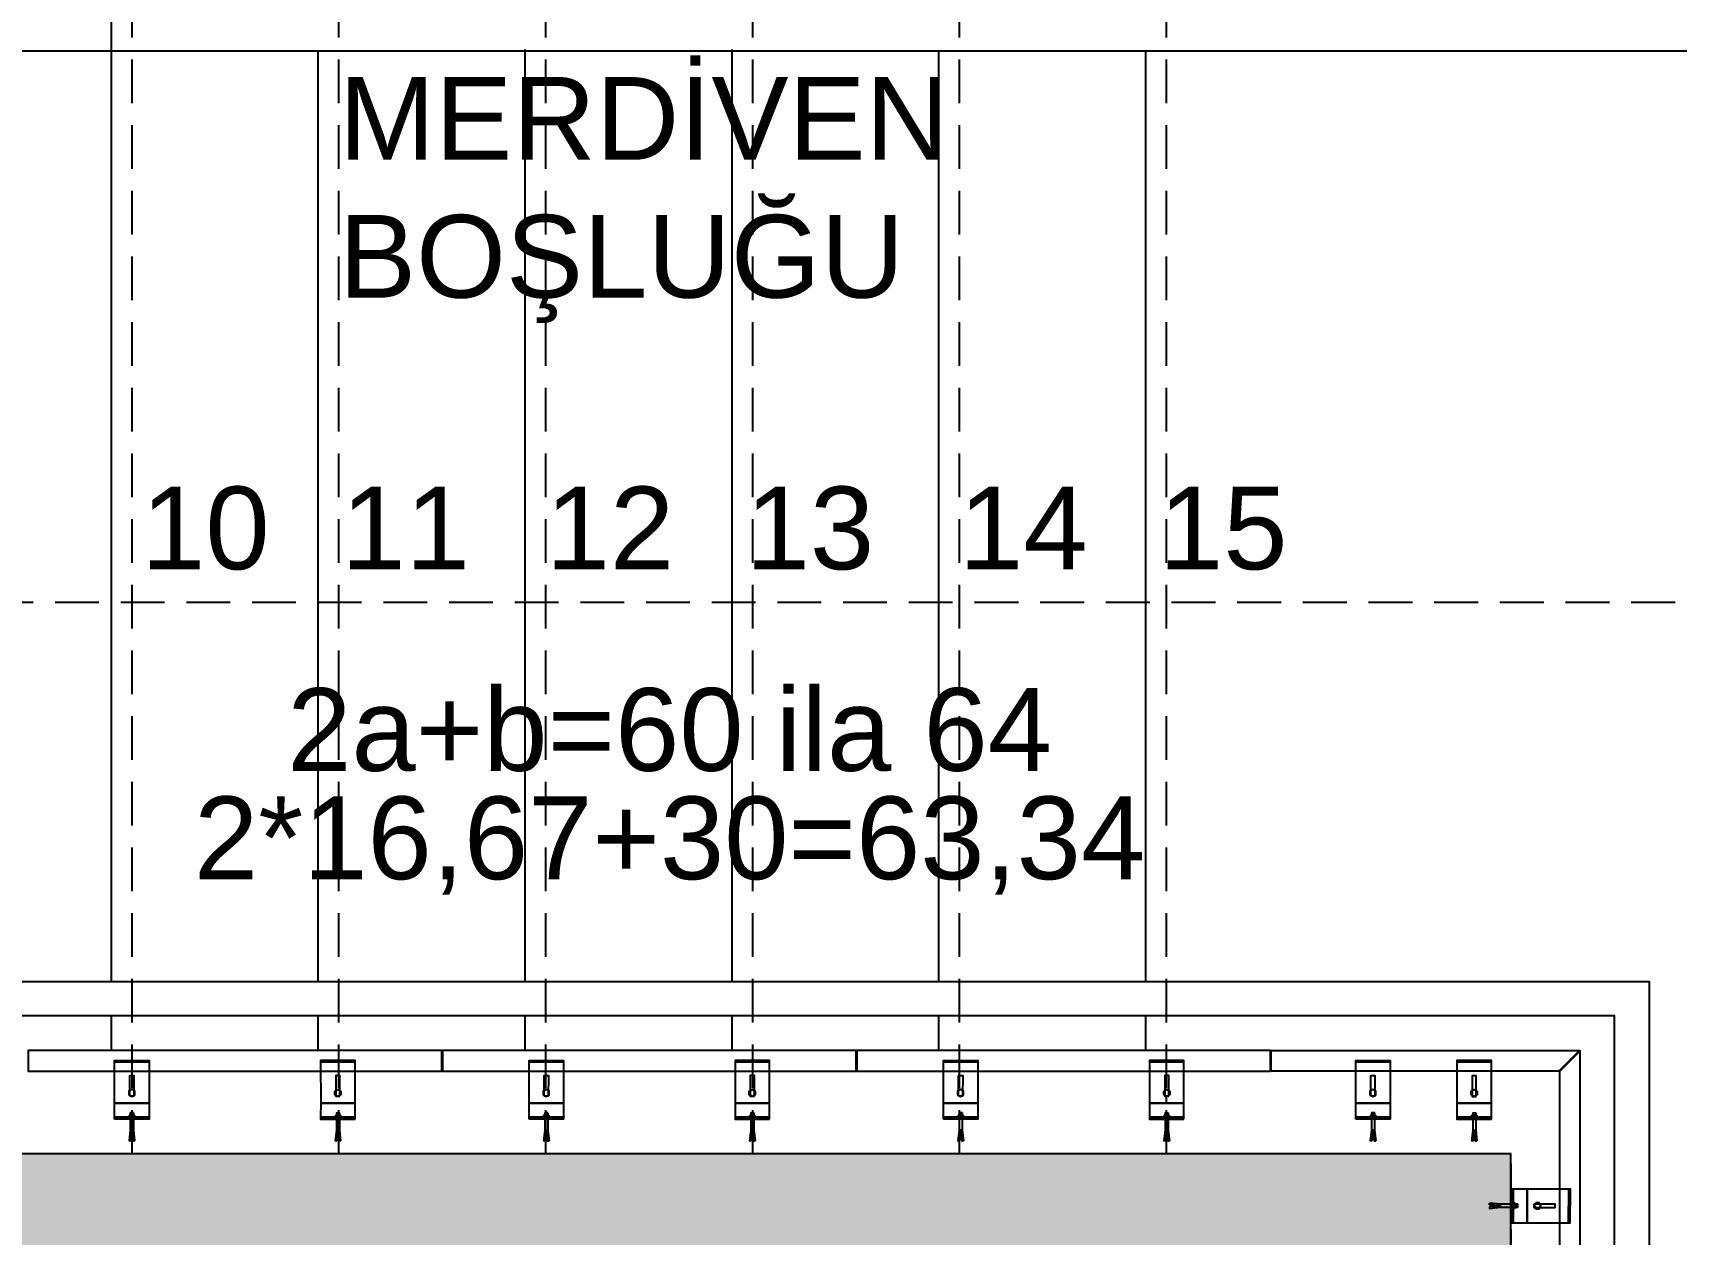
# Model space of a CAD drawing. Header units: inches. Extents: x 21 to 32698, y 13 to 3712.
# Drawn here: x 16902.4 to 17140.7, y 2375.4 to 2549.7 of the extents above; entities that cross this region are included whole.
import ezdxf
from ezdxf.enums import TextEntityAlignment as Align

# ---------------------------------------------------------------- set-up
doc = ezdxf.new("R2010")
doc.units = ezdxf.units.IN
doc.header["$MEASUREMENT"] = 0
doc.linetypes.add('HIDDEN', pattern=[9.525, 6.35, -3.175])
for name, color, linetype, lineweight in [('Z_MİM_-KM-ANCHOR (DÜBEL)', 8, 'Continuous', 25), ('Z_MİM_-KM-AREA-IDEN', 8, 'Continuous', 25), ('Z_MİM_-KM-BOLT (CİVATA)', 8, 'Continuous', 25), ('Z_MİM_-KM-FLOR-HRAL', 8, 'Continuous', 25), ('Z_MİM_-KM-L PROFILE', 8, 'Continuous', 25), ('Z_MİM_-KM-MARBLE-09', 8, 'Continuous', 25), ('Z_MİM_-KM-PATTERN-STRC', 8, 'Continuous', 25), ('Z_MİM_-KM-STRC-CONCRETE', 8, 'Continuous', 25), ('Z_MİM_-KM-STRS', 8, 'Continuous', 25), ('Z_MİM_-KM-STRS-HID', 8, 'HIDDEN', 25), ('Z_MİM_-KM-STRS-IDEN', 8, 'Continuous', 25), ('Z_MİM_-KM-T PROFILE', 8, 'Continuous', 25), ('Z_MİM_-KM-TEXT', 8, 'Continuous', 25), ('Z_MİM_00', 8, 'Continuous', 25), ('Z_MİM_TARAMA', 8, 'Continuous', 25)]:
    doc.layers.add(name, color=color, linetype=linetype, lineweight=lineweight)
doc.styles.add('Arial', font='arial.ttf', dxfattribs={"height": 100})
doc.styles.get("Standard").update_dxf_attribs({"font": 'arial.ttf'})

# ---------------------------------------------------------------- blocks, each defined once
blk = doc.blocks.new('A$C23292D50')
at = {"layer": 'Z_MİM_TARAMA'}
for p, q in [((0, 0.55), (0.03, 0.8)), ((0.54, 0.49), (0, 0.55)), ((0.54, 0.31), (0, 0.25)), ((0, 0.25), (0.03, 0)), ((1.59, 0.63), (0.03, 0.8)), ((1.59, 0.18), (0.03, 0)), ((0.52, 0.31), (0.5, 0.5)), ((0.6, 0.25), (0.57, 0.54)), ((0.67, 0.24), (0.65, 0.56)), ((0.74, 0.29), (0.72, 0.53)), ((1.29, 0.41), (0.76, 0.47)), ((1.29, 0.39), (0.76, 0.33)), ((0.81, 0.34), (0.8, 0.46)), ((0.89, 0.35), (0.88, 0.45)), ((0.96, 0.36), (0.96, 0.45)), ((1.04, 0.37), (1.03, 0.44)), ((1.11, 0.37), (1.11, 0.43)), ((1.19, 0.38), (1.18, 0.42)), ((1.26, 0.39), (1.26, 0.41)), ((1.35, 0.28), (1.33, 0.51)), ((1.42, 0.25), (1.4, 0.55)), ((1.5, 0.26), (1.48, 0.55)), ((1.57, 0.33), (1.56, 0.49)), ((3.45, 0.63), (1.59, 0.63)), ((3.45, 0.18), (1.59, 0.18)), ((3.75, 0.78), (3.45, 0.78)), ((3.45, 0.03), (3.45, 0.78)), ((3.75, 0.69), (3.45, 0.69)), ((3.75, 0.4), (3.45, 0.4)), ((3.75, 0.12), (3.45, 0.12)), ((3.75, 0.03), (3.45, 0.03)), ((3.75, 0.03), (3.75, 0.78)), ((3.79, 0.15), (3.75, 0.68)), ((4.11, 0.63), (3.75, 0.63)), ((4.11, 0.18), (3.75, 0.18)), ((3.87, 0.15), (3.83, 0.68)), ((3.94, 0.15), (3.9, 0.68)), ((4.02, 0.15), (3.98, 0.68)), ((4.09, 0.15), (4.05, 0.68)), ((4.11, 0.18), (4.11, 0.63))]:
    blk.add_line(p, q, dxfattribs=at)
for centre, radius, start, end in [((0.64, 0.45), 0.113, 8.8661, 158.2669), ((0.64, 0.35), 0.113, 201.7331, 351.1339), ((1.44, 0.4), 0.15, 182.8066, 177.1934)]:
    blk.add_arc(centre, radius, start, end, dxfattribs=at)
blk = doc.blocks.new('-KM-Mermer_Mekanik_Kaplama')
at = {"layer": 'Z_MİM_-KM-BOLT (CİVATA)'}
for points in [[(-207.98, 308.57), (-207.54, 308.32), (-207.11, 308.57), (-207.11, 309.07), (-207.54, 309.32), (-207.98, 309.07)], [(-177.22, 308.57), (-177.65, 308.32), (-178.09, 308.57), (-178.09, 309.07), (-177.65, 309.32), (-177.22, 309.07)], [(-147.88, 308.57), (-147.44, 308.32), (-147.01, 308.57), (-147.01, 309.07), (-147.44, 309.32), (-147.88, 309.07)], [(-117.12, 308.57), (-117.55, 308.32), (-117.99, 308.57), (-117.99, 309.07), (-117.55, 309.32), (-117.12, 309.07)], [(-87.78, 308.57), (-87.34, 308.32), (-86.91, 308.57), (-86.91, 309.07), (-87.34, 309.32), (-87.78, 309.07)], [(-57.02, 308.57), (-57.45, 308.32), (-57.89, 308.57), (-57.89, 309.07), (-57.45, 309.32), (-57.02, 309.07)], [(-27.98, 308.57), (-27.55, 308.32), (-27.12, 308.57), (-27.12, 309.07), (-27.55, 309.32), (-27.98, 309.07)], [(-12.43, 308.57), (-12.86, 308.32), (-13.29, 308.57), (-13.29, 309.07), (-12.86, 309.32), (-12.43, 309.07)], [(-3.93, 292.88), (-4.18, 292.44), (-3.93, 292.01), (-3.43, 292.01), (-3.18, 292.44), (-3.43, 292.88)]]:
    blk.add_lwpolyline(points, close=True, dxfattribs=at)
at = {"layer": 'Z_MİM_-KM-L PROFILE'}
for points in [[(-210.04, 305.3), (-210.04, 307.34), (-205.05, 307.33), (-205.04, 305.3)], [(-210.04, 305), (-210.04, 305.3), (-205.04, 305.3), (-205.04, 305)], [(-175.16, 305.3), (-175.15, 307.34), (-180.15, 307.33), (-180.16, 305.3)], [(-175.16, 305), (-175.16, 305.3), (-180.16, 305.3), (-180.16, 305)], [(-149.94, 305.3), (-149.94, 307.34), (-144.95, 307.33), (-144.94, 305.3)], [(-149.94, 305), (-149.94, 305.3), (-144.94, 305.3), (-144.94, 305)], [(-115.06, 305.3), (-115.05, 307.34), (-120.05, 307.33), (-120.06, 305.3)], [(-115.06, 305), (-115.06, 305.3), (-120.06, 305.3), (-120.06, 305)], [(-89.84, 305.3), (-89.84, 307.34), (-84.85, 307.33), (-84.84, 305.3)], [(-89.84, 305), (-89.84, 305.3), (-84.84, 305.3), (-84.84, 305)], [(-54.96, 305.3), (-54.95, 307.34), (-59.95, 307.33), (-59.96, 305.3)], [(-54.96, 305), (-54.96, 305.3), (-59.96, 305.3), (-59.96, 305)], [(-30.04, 305.3), (-30.05, 307.34), (-25.05, 307.33), (-25.05, 305.3)], [(-30.04, 305), (-30.04, 305.3), (-25.05, 305.3), (-25.05, 305)], [(-10.36, 305.3), (-10.36, 307.34), (-15.36, 307.33), (-15.36, 305.3)], [(-10.36, 305), (-10.36, 305.3), (-15.36, 305.3), (-15.36, 305)], [(-7.5, 294.94), (-7.2, 294.94), (-7.2, 289.94), (-7.5, 289.94)], [(-7.2, 294.94), (-5.16, 294.94), (-5.17, 289.95), (-7.2, 289.94)]]:
    blk.add_lwpolyline(points, close=True, dxfattribs=at)
at = {"layer": 'Z_MİM_-KM-MARBLE-09'}
for points in [[(-162.6, 312), (-162.6, 315), (-222.6, 315), (-222.6, 312)], [(-102.5, 312), (-102.5, 315), (-162.5, 315), (-162.5, 312)], [(-42.4, 312), (-42.4, 315), (-102.4, 315), (-102.4, 312)], [(-42.3, 312), (-42.3, 315), (2.43, 315), (-0.58, 312)], [(-0.5, 277.75), (2.5, 277.75), (2.5, 314.93), (-0.5, 311.93)]]:
    blk.add_lwpolyline(points, close=True, dxfattribs=at)
at = {"layer": 'Z_MİM_-KM-T PROFILE'}
for points in [[(-210.04, 313.34), (-210.04, 313.54), (-205.04, 313.53), (-205.04, 313.33)], [(-210.04, 307.34), (-210.04, 313.34), (-205.04, 313.33), (-205.05, 307.33)], [(-175.16, 313.34), (-175.16, 313.54), (-180.16, 313.53), (-180.16, 313.33)], [(-175.15, 307.34), (-175.16, 313.34), (-180.16, 313.33), (-180.15, 307.33)], [(-149.94, 313.34), (-149.94, 313.54), (-144.94, 313.53), (-144.94, 313.33)], [(-149.94, 307.34), (-149.94, 313.34), (-144.94, 313.33), (-144.95, 307.33)], [(-115.06, 313.34), (-115.06, 313.54), (-120.06, 313.53), (-120.06, 313.33)], [(-115.05, 307.34), (-115.06, 313.34), (-120.06, 313.33), (-120.05, 307.33)], [(-89.84, 313.34), (-89.84, 313.54), (-84.84, 313.53), (-84.84, 313.33)], [(-89.84, 307.34), (-89.84, 313.34), (-84.84, 313.33), (-84.85, 307.33)], [(-54.96, 313.34), (-54.96, 313.54), (-59.96, 313.53), (-59.96, 313.33)], [(-54.95, 307.34), (-54.96, 313.34), (-59.96, 313.33), (-59.95, 307.33)], [(-30.05, 307.34), (-30.04, 313.34), (-25.05, 313.33), (-25.05, 307.33)], [(-30.04, 313.34), (-30.04, 313.54), (-25.05, 313.53), (-25.05, 313.33)], [(-10.36, 313.34), (-10.36, 313.54), (-15.36, 313.53), (-15.36, 313.33)], [(-10.36, 307.34), (-10.36, 313.34), (-15.36, 313.33), (-15.36, 307.33)], [(-207.84, 308.34), (-207.84, 311.34), (-207.24, 311.34), (-207.25, 308.34)], [(-177.36, 308.34), (-177.36, 311.34), (-177.95, 311.34), (-177.95, 308.34)], [(-147.74, 308.34), (-147.74, 311.34), (-147.14, 311.34), (-147.15, 308.34)], [(-117.26, 308.34), (-117.26, 311.34), (-117.85, 311.34), (-117.85, 308.34)], [(-87.64, 308.34), (-87.64, 311.34), (-87.04, 311.34), (-87.05, 308.34)], [(-57.16, 308.34), (-57.16, 311.34), (-57.75, 311.34), (-57.75, 308.34)], [(-27.85, 308.34), (-27.85, 311.34), (-27.25, 311.34), (-27.25, 308.34)], [(-12.56, 308.33), (-12.56, 311.33), (-13.16, 311.33), (-13.16, 308.33)], [(-5.16, 294.94), (0.84, 294.94), (0.83, 289.94), (-5.17, 289.95)], [(0.84, 294.94), (1.04, 294.94), (1.03, 289.94), (0.83, 289.94)], [(-4.16, 292.74), (-1.16, 292.74), (-1.16, 292.14), (-4.16, 292.15)]]:
    blk.add_lwpolyline(points, close=True, dxfattribs=at)
at = {"layer": 'Z_MİM_-KM-ANCHOR (DÜBEL)', "rotation": 90}
for p in [(-207.14, 301.85), (-147.04, 301.85), (-86.94, 301.85), (-27.14, 301.85)]:
    blk.add_blockref('A$C23292D50', p, dxfattribs=at)
at = {"layer": 'Z_MİM_-KM-ANCHOR (DÜBEL)', "xscale": -1, "rotation": 270}
for p in [(-178.06, 301.85), (-117.96, 301.85), (-57.86, 301.85), (-13.26, 301.85)]:
    blk.add_blockref('A$C23292D50', p, dxfattribs=at)
at = {"layer": 'Z_MİM_-KM-ANCHOR (DÜBEL)'}
blk.add_blockref('A$C23292D50', (-10.65, 292.04), dxfattribs=at)
blk = doc.blocks.new('-KM_Kolon-2K')
at = {"layer": 'Z_MİM_-KM-PATTERN-STRC'}
blk.add_hatch(color=256, dxfattribs=at).paths.add_polyline_path([(1535, 1110), (1560, 1110), (1560, 1380), (1760, 1380), (1760, 1110), (1785, 1110), (1785, 1405), (1535, 1405)], flags=0)
at = {"layer": 'Z_MİM_-KM-STRC-CONCRETE'}
blk.add_lwpolyline([(1535, 1110), (1560, 1110), (1560, 1380), (1760, 1380), (1760, 1110), (1785, 1110), (1785, 1405), (1535, 1405)], close=True, dxfattribs=at)

msp = doc.modelspace()

# ---------------------------------------------------------------- linework, layer by layer
at = {"layer": 'Z_MİM_-KM-FLOR-HRAL'}
for points in [[(16709.27, 2124.08), (16709.26, 2547.08), (17274.26, 2547.08), (17274.26, 2092.08), (17279.27, 2092.08), (17279.26, 2552.08), (16704.26, 2552.08), (16704.26, 2124.08)], [(16846.76, 2124.08), (16846.76, 2412.08), (17136.76, 2412.08), (17136.76, 2092.08), (17131.76, 2092.08), (17131.76, 2407.08), (16851.76, 2407.08), (16851.76, 2124.08)]]:
    msp.add_lwpolyline(points, dxfattribs=at)
at = {"layer": 'Z_MİM_-KM-STRS'}
for p, q in [((16913.76, 2412.08), (16913.76, 2557.08)), ((16943.76, 2412.08), (16943.76, 2547.08)), ((16973.76, 2412.08), (16973.76, 2547.27)), ((17003.76, 2412.08), (17003.76, 2547.27)), ((17033.76, 2412.08), (17033.76, 2547.08)), ((17063.76, 2412.08), (17063.76, 2547.08)), ((16913.76, 2402.08), (16913.76, 2407.08)), ((16943.76, 2402.08), (16943.76, 2407.08)), ((16973.76, 2402.08), (16973.76, 2407.08)), ((17003.76, 2402.08), (17003.76, 2407.08)), ((17033.76, 2402.08), (17033.76, 2407.08)), ((17063.76, 2402.08), (17063.76, 2407.08)), ((17033.76, 2387.08), (17033.76, 2387.08)), ((17063.76, 2387.08), (17063.76, 2387.08))]:
    msp.add_line(p, q, dxfattribs=at)
at = {"layer": 'Z_MİM_-KM-STRS-HID'}
for p, q in [((16916.76, 2387.08), (16916.76, 2557.08)), ((16946.76, 2387.08), (16946.76, 2557.08)), ((16976.76, 2387.08), (16976.76, 2557.08)), ((17006.76, 2387.08), (17006.76, 2557.08)), ((17036.76, 2387.08), (17036.76, 2557.08)), ((17066.76, 2387.08), (17066.76, 2557.08)), ((17066.76, 2394.42), (17066.76, 2395.43)), ((17066.76, 2387.08), (17066.76, 2393.05))]:
    msp.add_line(p, q, dxfattribs=at)
for points in [[(16781.76, 2339.02), (16781.76, 2467.08), (17201.76, 2467.08), (17201.76, 2122.08)], [(17286.76, 2122.08), (17116.75, 2122.08), (17116.76, 2387.08), (16866.76, 2387.08), (16866.76, 2301.85)]]:
    msp.add_lwpolyline(points, dxfattribs=at)

# ---------------------------------------------------------------- block references
at = {"layer": 'Z_MİM_-KM-STRC-CONCRETE'}
msp.add_blockref('-KM_Kolon-2K', (15331.71, 982.08), dxfattribs=at)
at = {"layer": 'Z_MİM_00'}
msp.add_blockref('-KM-Mermer_Mekanik_Kaplama', (17124.26, 2087.08), dxfattribs=at)

# ---------------------------------------------------------------- texts
at = {"layer": 'Z_MİM_-KM-AREA-IDEN', "color": 7, "insert": (16946.76, 2543.27), "char_height": 12, "attachment_point": 1}
msp.add_mtext_dynamic_manual_height_columns('MERDİVEN BOŞLUĞU', width=153.6936, gutter_width=12.5, heights=[75.41], dxfattribs=at)
at = {"layer": 'Z_MİM_-KM-STRS-IDEN', "color": 7, "style": 'Arial'}
for s, p in [('10', (16918.06, 2471.86)), ('11', (16947.09, 2471.86)), ('12', (16976.74, 2471.86)), ('13', (17005.74, 2471.86)), ('14', (17036.68, 2471.86)), ('15', (17065.68, 2471.86))]:
    msp.add_text(s, height=12, dxfattribs=at).set_placement(p)
at = {"layer": 'Z_MİM_-KM-TEXT', "color": 7, "style": 'Arial'}
for s, p in [('2a+b=60 ila 64', (16994.71, 2448.63)), ('2*16,67+30=63,34', (16994.71, 2432.91))]:
    msp.add_text(s, height=12, dxfattribs=at).set_placement(p, align=Align.MIDDLE_CENTER)

doc.saveas('drawing.dxf')
